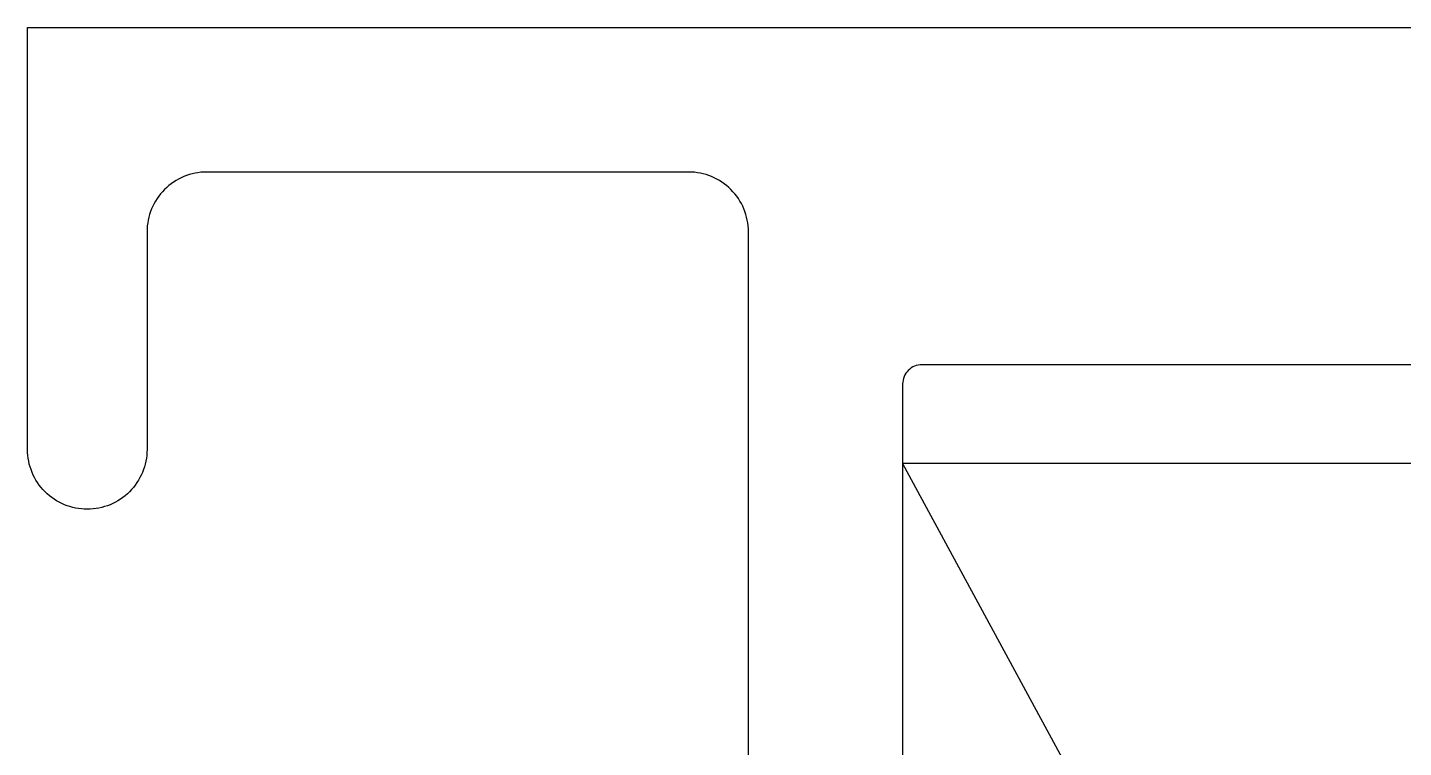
# Model space of a CAD drawing. Extents: x -138 to 168, y -127 to 72.
# Drawn here: x 2.018 to 2.731, y 56.427 to 56.801 of the extents above; entities that cross this region are included whole.
import ezdxf

# ---------------------------------------------------------------- set-up
doc = ezdxf.new("R2010")
doc.units = 0
doc.header["$MEASUREMENT"] = 0
doc.layers.get('0').update_dxf_attribs({"linetype": 'CONTINUOUS'})
doc.layers.add('FRAME', color=1, linetype='CONTINUOUS')
doc.layers.add('GLASS', color=7, linetype='CONTINUOUS')

# ---------------------------------------------------------------- blocks, each defined once
blk = doc.blocks.new('3809 BLOCK FRAME')
for points in [[(-0.831, 0.343, -0.414214), (-0.8, 0.374), (-0.72866, 0.374, -0.5024), (-0.69897, 0.33409, 0.280293), (-0.66146, 0.19025, 0.498955), (-0.61253, 0.19797), (-0.61253, 0.19797, 0.334263), (-0.61834, 0.2348, -2.470836), (-0.50566, 0.2348, 0.334263), (-0.51147, 0.19797, 0.498955), (-0.46254, 0.19025, 0.280293), (-0.42503, 0.33409, -0.5024), (-0.39534, 0.374), (-0.106, 0.374, -0.414214), (-0.075, 0.343), (-0.075, 0.093, -0.414214), (-0.106, 0.062), (-0.219, 0.062, 0.414214), (-0.25, 0.031, 0.414214), (-0.219, 0), (0, 0), (0, 1.423, 0.414214)], [(-0.175, 1.423), (-0.175, 1.3715, 0.414214), (-0.15, 1.3465), (-0.15, 1.3465, 0.399638), (-0.12503, 1.37025, -0.399638), (-0.10006, 1.394), (-0.1, 1.394, -0.414214), (-0.075, 1.369), (-0.075, 1.199, -0.414214), (-0.1, 1.174), (-0.10006, 1.174, -0.399638), (-0.12503, 1.19775, 0.399638), (-0.15, 1.2215, 0.414214), (-0.175, 1.1965), (-0.175, 0.464, -0.414214), (-0.185, 0.454), (-1.078, 0.454), (-1.093, 0.439)]]:
    blk.add_lwpolyline(points, format="xyb")

msp = doc.modelspace()

# ---------------------------------------------------------------- linework, layer by layer
at = {"layer": 'GLASS'}
for p, q in [((2.4715, 56.57463), (3.2215, 55.1889)), ((2.4715, 56.57463), (2.4715, 55.1889)), ((3.2215, 56.57463), (2.4715, 56.57463))]:
    msp.add_line(p, q, dxfattribs=at)

# ---------------------------------------------------------------- block references
at = {"layer": 'FRAME', "xscale": -1, "rotation": 270.0000000000003}
msp.add_blockref('3809 BLOCK FRAME', (2.0175, 56.8009), dxfattribs=at)

doc.saveas('drawing.dxf')
